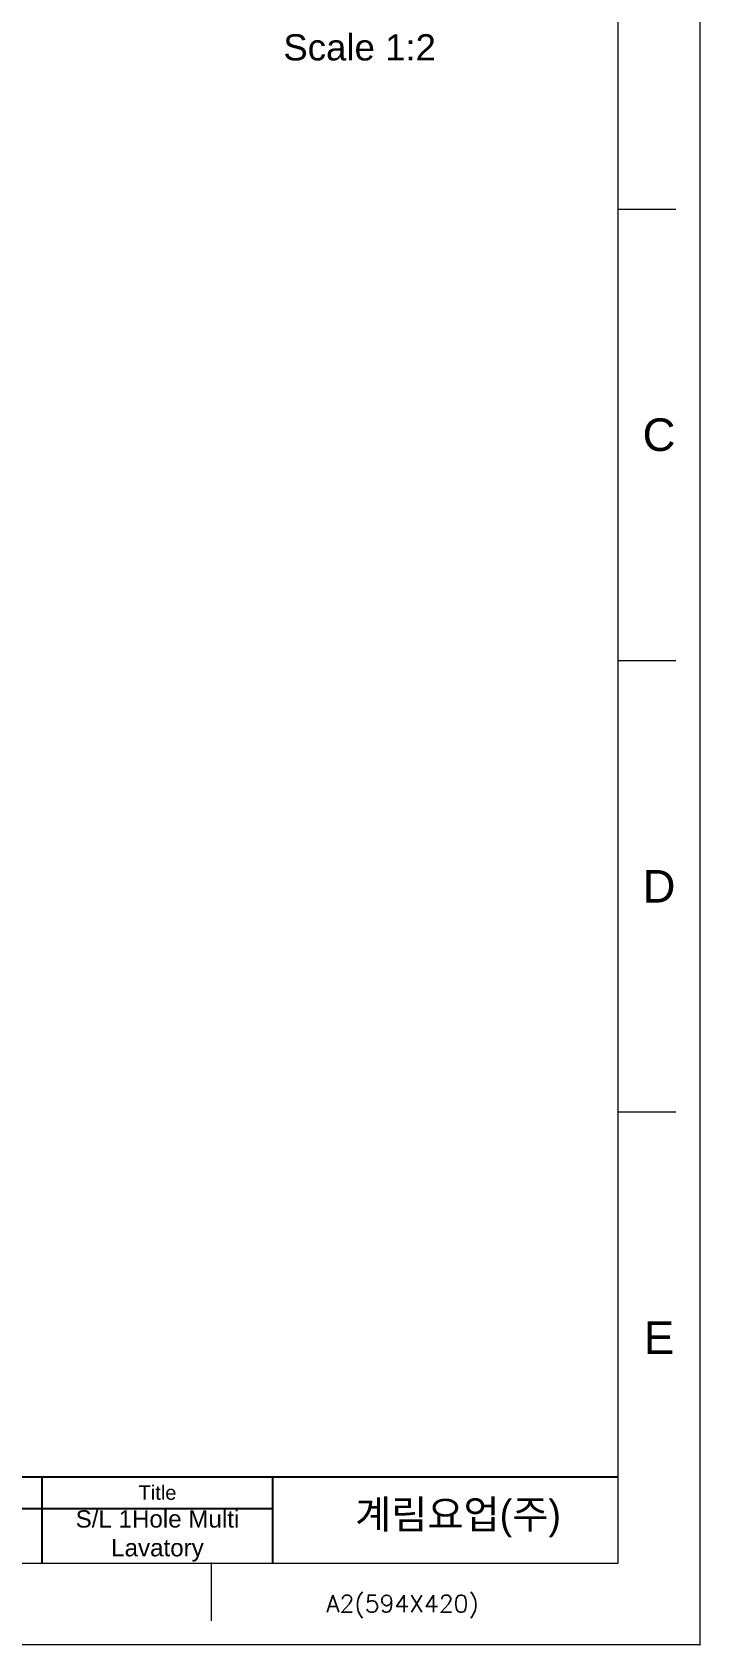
# Model space of a CAD drawing. Header units: millimetres. Extents: x 580 to 1174, y -1119 to -699.
# Drawn here: x 1057.6 to 1173.5, y -1118.7 to -838.8 of the extents above; entities that cross this region are included whole.
import ezdxf

# ---------------------------------------------------------------- set-up
doc = ezdxf.new("R2010")
doc.units = ezdxf.units.MM
doc.header["$LTSCALE"] = 0.1
doc.linetypes.add('CENTERX2', pattern=[101.6, 63.5, -12.7, 12.7, -12.7])
doc.layers.get('0').update_dxf_attribs({"lineweight": 13})
for name, color, linetype in [('5', 2, 'Continuous'), ('FORM', 7, 'Continuous'), ('TEXT', 2, 'Continuous')]:
    doc.layers.add(name, color=color, linetype=linetype)
doc.layers.add('DIM', color=3, linetype='Continuous', lineweight=9)
doc.styles.add('ROMANS', font='romans')
doc.styles.get("Standard").update_dxf_attribs({"font": 'arial.ttf'})

msp = doc.modelspace()

# ---------------------------------------------------------------- linework, layer by layer
for p, q in [((1159.381, -1104.608), (1159.381, -712.89)), ((1159.381, -869.577), (1169.381, -869.577)), ((1159.381, -947.921), (1169.381, -947.921)), ((1159.381, -1026.264), (1169.381, -1026.264)), ((593.725, -1104.608), (1159.381, -1104.608)), ((1088.674, -1104.608), (1088.674, -1114.608))]:
    msp.add_line(p, q)
for p in [(1159.381, -869.577), (1159.381, -947.921), (1159.381, -1026.264), (1088.674, -1104.608)]:
    msp.add_point(p)
at = {"layer": 'DIM', "color": 7}
msp.add_lwpolyline([(579.583, -698.749), (1173.523, -698.749), (1173.523, -1118.749), (579.583, -1118.749)], close=True, dxfattribs=at)
msp.add_point((1173.523, -1118.749), dxfattribs=at)
at = {"layer": 'FORM'}
for p, q in [((888.881, -1089.608), (1159.381, -1089.608)), ((1059.381, -1104.608), (1059.381, -1089.608)), ((1099.381, -1104.608), (1099.381, -1089.608)), ((959.381, -1095.108), (1099.381, -1095.108))]:
    msp.add_line(p, q, dxfattribs=at)

# ---------------------------------------------------------------- texts
at = {"char_height": 5.657, "attachment_point": 5}
for s, insert in [('C', (1166.452, -908.749)), ('D', (1166.452, -987.092)), ('E', (1166.452, -1065.436))]:
    msp.add_mtext_dynamic_manual_height_columns(s, width=10, gutter_width=12.5, heights=[0], dxfattribs=dict(at, insert=insert))
at = {"layer": '5', "style": 'ROMANS'}
msp.add_text(' A2(594X420)', height=3, dxfattribs=at).set_placement((1106.627, -1113.12))
at = {"layer": 'TEXT'}
for s, width, insert, char_height, attachment_point in [('Scale 1:2', 28.12245, (1101.225, -839.191), 4.55, 1), ('Title', 40, (1079.381, -1092.358), 2.5, 5), ('S/L 1Hole Multi Lavatory', 40, (1079.381, -1099.858), 3, 5)]:
    msp.add_mtext_dynamic_manual_height_columns(s, width=width, gutter_width=12.5, heights=[0], dxfattribs=dict(at, insert=insert, char_height=char_height, attachment_point=attachment_point))
at = {"layer": 'TEXT', "linetype": 'CENTERX2', "insert": (1131.558, -1096.866), "char_height": 5, "attachment_point": 5}
msp.add_mtext_dynamic_manual_height_columns('{\\fHYGothic-Medium|b0|i0|c129|p18;계림요업(주)}', width=60, gutter_width=12.5, heights=[0], dxfattribs=at)

doc.saveas('drawing.dxf')
